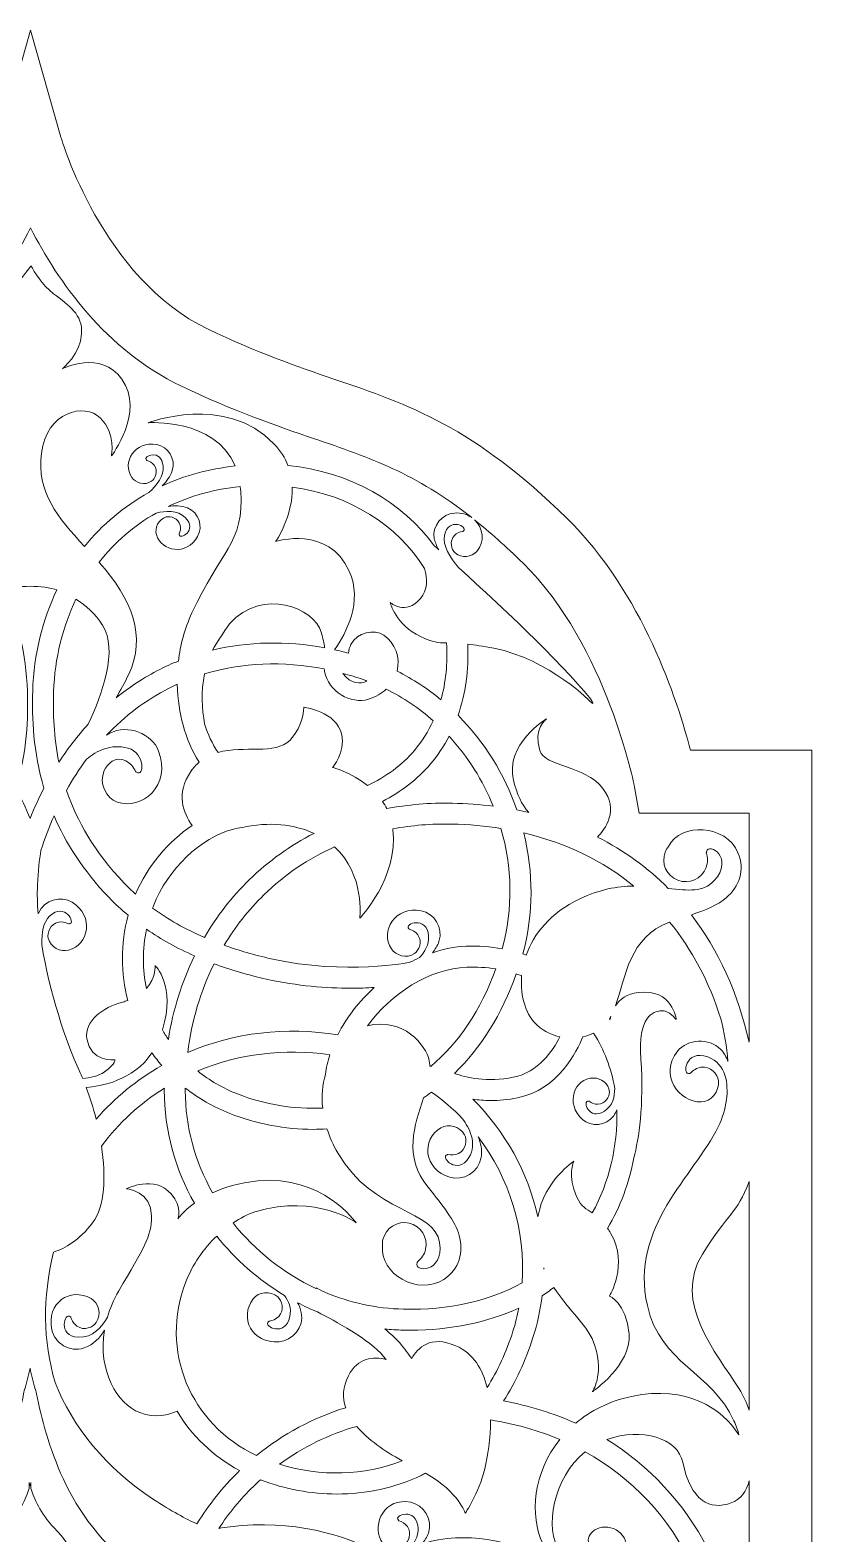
# Model space of a CAD drawing. Header units: inches. Extents: x 1.5 to 6.8, y -11.7 to 0.
# Drawn here: x 4.15 to 6.83, y -5.15 to 0 of the extents above; entities that cross this region are included whole.
import ezdxf

# ---------------------------------------------------------------- set-up
doc = ezdxf.new("R2010")
doc.units = ezdxf.units.IN
doc.header["$MEASUREMENT"] = 0
doc.layers.add('Layer 1', color=7, linetype='Continuous')

msp = doc.modelspace()

# ---------------------------------------------------------------- linework, layer by layer
at = {"layer": 'Layer 1', "lineweight": 0}
for points, knots in [([(6.416, -2.468), (6.3725, -2.2996), (6.2525, -1.928), (5.993, -1.6735), (5.6731, -1.3598), (5.4509, -1.284), (5.1934, -1.196), (5.0702, -1.1539), (4.9306, -1.106), (4.7617, -1.0254), (4.399, -0.8519), (4.2579, -0.3713), (4.2566, -0.3666), (4.2566, -0.3666), (4.1529, 0), (4.1529, 0), (4.1529, 0), (4.0493, -0.3666), (4.0493, -0.3666), (4.048, -0.3714), (3.9088, -0.851), (3.5442, -1.0254), (3.3753, -1.106), (3.2356, -1.1539), (3.1125, -1.196), (2.855, -1.284), (2.6327, -1.3598), (2.3129, -1.6735), (2.0534, -1.928), (1.9334, -2.2996), (1.8899, -2.468), (1.8899, -2.468), (1.473, -2.468), (1.473, -2.468), (1.473, -2.468), (1.473, -11.6929), (1.473, -11.6929), (1.473, -11.6929), (6.8329, -11.6929), (6.8329, -11.6929), (6.8329, -11.6929), (6.8329, -2.468), (6.8329, -2.468), (6.8329, -2.468), (6.416, -2.468), (6.416, -2.468)], [0, 0, 0, 0, 1, 1, 1, 2, 2, 2, 3, 3, 3, 4, 4, 4, 5, 5, 5, 6, 6, 6, 7, 7, 7, 8, 8, 8, 9, 9, 9, 10, 10, 10, 11, 11, 11, 12, 12, 12, 13, 13, 13, 14, 14, 14, 15, 15, 15, 15]), ([(3.1821, -1.3996), (3.3109, -1.3556), (3.4569, -1.3059), (3.6371, -1.2196), (3.8959, -1.096), (4.0593, -0.8608), (4.1529, -0.6782), (4.2466, -0.8608), (4.4101, -1.096), (4.6688, -1.2196), (4.849, -1.3059), (4.995, -1.3556), (5.1238, -1.3996), (5.3196, -1.4666), (5.473, -1.519), (5.6658, -1.6705), (5.6502, -1.6598), (5.6302, -1.6535), (5.6064, -1.6551), (5.5652, -1.6577), (5.5287, -1.6982), (5.5377, -1.7437), (5.5401, -1.7558), (5.5456, -1.7685), (5.553, -1.7812), (5.5483, -1.7769), (5.5433, -1.7725), (5.5386, -1.7684), (5.4286, -1.6167), (5.2476, -1.5133), (5.0355, -1.4921), (5.0257, -1.4668), (5.0108, -1.4415), (4.9878, -1.4177), (4.8203, -1.2434), (4.556, -1.3459), (4.556, -1.3459), (4.556, -1.3459), (4.7843, -1.3278), (4.8544, -1.4939), (4.7646, -1.5038), (4.6805, -1.5269), (4.604, -1.5624), (4.6195, -1.5466), (4.6327, -1.5288), (4.6388, -1.5099), (4.6523, -1.4689), (4.6233, -1.4276), (4.5858, -1.4206), (4.5097, -1.4063), (4.4655, -1.4826), (4.4999, -1.5329), (4.5133, -1.5522), (4.5446, -1.5621), (4.5682, -1.5458), (4.5809, -1.5371), (4.5916, -1.5108), (4.5769, -1.4913), (4.5705, -1.4827), (4.5614, -1.4774), (4.5516, -1.475), (4.5512, -1.4746), (4.5508, -1.474), (4.5503, -1.4737), (4.5347, -1.4587), (4.6033, -1.4336), (4.6082, -1.4945), (4.611, -1.5275), (4.5857, -1.5602), (4.559, -1.5853), (4.4734, -1.6322), (4.3986, -1.6943), (4.3377, -1.7696), (4.2457, -1.6698), (4.1734, -1.584), (4.1901, -1.4505), (4.2081, -1.3071), (4.3386, -1.2757), (4.3926, -1.3295), (4.4465, -1.3833), (4.4301, -1.4596), (4.4301, -1.4596), (4.4301, -1.4596), (4.5457, -1.3088), (4.466, -1.1965), (4.3941, -1.0947), (4.2621, -1.1605), (4.2621, -1.1605), (4.2621, -1.1605), (4.3251, -1.1096), (4.3281, -1.0409), (4.331, -0.9741), (4.2861, -0.9452), (4.2321, -0.9034), (4.192, -0.8724), (4.1654, -0.8284), (4.1541, -0.8074), (4.1541, -0.8074), (4.1102, -0.8724), (4.0702, -0.9034), (4.0161, -0.9452), (3.9713, -0.9741), (3.9742, -1.0409), (3.9772, -1.1096), (4.0401, -1.1605), (4.0401, -1.1605), (4.0401, -1.1605), (3.9082, -1.0947), (3.8362, -1.1965), (3.7566, -1.3088), (3.8722, -1.4596), (3.8722, -1.4596), (3.8722, -1.4596), (3.8557, -1.3833), (3.9097, -1.3295), (3.9637, -1.2757), (4.0942, -1.3071), (4.1121, -1.4505), (4.1289, -1.584), (4.0566, -1.6698), (3.9645, -1.7696), (3.9036, -1.6943), (3.8288, -1.6322), (3.7433, -1.5853), (3.7165, -1.5602), (3.6912, -1.5275), (3.6939, -1.4945), (3.6989, -1.4336), (3.7675, -1.4587), (3.7519, -1.4737), (3.7514, -1.474), (3.7511, -1.4746), (3.7507, -1.475), (3.7408, -1.4774), (3.7318, -1.4827), (3.7253, -1.4913), (3.7106, -1.5108), (3.7214, -1.5371), (3.7341, -1.5458), (3.7576, -1.5621), (3.7889, -1.5522), (3.8023, -1.5329), (3.8368, -1.4826), (3.7925, -1.4063), (3.7165, -1.4206), (3.6789, -1.4276), (3.6499, -1.4689), (3.6633, -1.5099), (3.6696, -1.5288), (3.6827, -1.5466), (3.6982, -1.5624), (3.6217, -1.5269), (3.5376, -1.5038), (3.4478, -1.4939), (3.5179, -1.3278), (3.7463, -1.3459), (3.7463, -1.3459), (3.7463, -1.3459), (3.4819, -1.2434), (3.3144, -1.4177), (3.2914, -1.4415), (3.2765, -1.4668), (3.2667, -1.4921), (3.0546, -1.5133), (2.8736, -1.6167), (2.7637, -1.7684), (2.7589, -1.7725), (2.754, -1.7769), (2.7492, -1.7812), (2.7566, -1.7685), (2.7622, -1.7558), (2.7645, -1.7437), (2.7735, -1.6982), (2.737, -1.6577), (2.6959, -1.6551), (2.6783, -1.6541), (2.6629, -1.6572), (2.6497, -1.6632), (2.8378, -1.5174), (2.9896, -1.4653), (3.1821, -1.3996)], [0, 0, 0, 0, 1, 1, 1, 2, 2, 2, 3, 3, 3, 4, 4, 4, 5, 5, 5, 6, 6, 6, 7, 7, 7, 8, 8, 8, 9, 9, 9, 10, 10, 10, 11, 11, 11, 12, 12, 12, 13, 13, 13, 14, 14, 14, 15, 15, 15, 16, 16, 16, 17, 17, 17, 18, 18, 18, 19, 19, 19, 20, 20, 20, 21, 21, 21, 22, 22, 22, 23, 23, 23, 24, 24, 24, 25, 25, 25, 26, 26, 26, 27, 27, 27, 28, 28, 28, 29, 29, 29, 30, 30, 30, 31, 31, 31, 32, 32, 32, 33, 33, 33, 34, 34, 34, 35, 35, 35, 36, 36, 36, 37, 37, 37, 38, 38, 38, 39, 39, 39, 40, 40, 40, 41, 41, 41, 42, 42, 42, 43, 43, 43, 44, 44, 44, 45, 45, 45, 46, 46, 46, 47, 47, 47, 48, 48, 48, 49, 49, 49, 50, 50, 50, 51, 51, 51, 52, 52, 52, 53, 53, 53, 54, 54, 54, 55, 55, 55, 56, 56, 56, 57, 57, 57, 58, 58, 58, 59, 59, 59, 60, 60, 60, 60]), ([(4.6659, -1.6969), (4.6603, -1.6731), (4.6333, -1.6646), (4.6184, -1.6687), (4.5907, -1.6761), (4.5781, -1.7064), (4.5846, -1.7291), (4.6011, -1.7878), (4.6881, -1.8028), (4.726, -1.7355), (4.7447, -1.7023), (4.7314, -1.6535), (4.6914, -1.6375), (4.6693, -1.6287), (4.6461, -1.629), (4.6246, -1.6331), (4.6994, -1.5966), (4.7826, -1.5735), (4.8718, -1.5645), (4.8723, -1.5696), (4.8735, -1.5739), (4.8739, -1.5791), (4.8864, -1.7585), (4.8019, -1.7885), (4.706, -1.9976), (4.6806, -2.053), (4.6663, -2.1088), (4.6599, -2.1624), (4.6382, -2.1711), (4.6168, -2.1806), (4.5959, -2.1911), (4.5425, -2.2183), (4.4926, -2.251), (4.4462, -2.2886), (4.461, -2.2638), (4.4757, -2.2367), (4.4901, -2.207), (4.55, -2.0814), (4.502, -1.9498), (4.388, -1.8244), (4.3879, -1.8242), (4.3878, -1.824), (4.3878, -1.8239), (4.4416, -1.7555), (4.5076, -1.6986), (4.5836, -1.6553), (4.615, -1.6473), (4.6564, -1.6442), (4.6836, -1.6708), (4.7272, -1.7138), (4.664, -1.75), (4.6625, -1.7287), (4.6625, -1.7278), (4.6622, -1.7273), (4.6622, -1.7266), (4.6667, -1.7177), (4.6683, -1.7073), (4.6659, -1.6969)], [0, 0, 0, 0, 1, 1, 1, 2, 2, 2, 3, 3, 3, 4, 4, 4, 5, 5, 5, 6, 6, 6, 7, 7, 7, 8, 8, 8, 9, 9, 9, 10, 10, 10, 11, 11, 11, 12, 12, 12, 13, 13, 13, 14, 14, 14, 15, 15, 15, 16, 16, 16, 17, 17, 17, 18, 18, 18, 19, 19, 19, 19]), ([(5.4902, -2.0784), (5.534, -2.0991), (5.5496, -2.0997), (5.5798, -2.1003), (5.5836, -2.1704), (5.5772, -2.2356), (5.5605, -2.295), (5.5146, -2.257), (5.4642, -2.2242), (5.41, -2.197), (5.4212, -2.1507), (5.4046, -2.1011), (5.3642, -2.0739), (5.3321, -2.0523), (5.2735, -2.0638), (5.2518, -2.1053), (5.2473, -2.1138), (5.2438, -2.1244), (5.2431, -2.1355), (5.2271, -2.1311), (5.211, -2.1273), (5.1952, -2.1238), (5.2357, -2.0668), (5.2932, -1.959), (5.2458, -1.8541), (5.1742, -1.6957), (4.9939, -1.7525), (4.9939, -1.7525), (4.9939, -1.7525), (5.053, -1.6663), (5.0504, -1.5664), (5.2476, -1.5922), (5.4124, -1.6967), (5.5035, -1.8453), (5.5138, -1.8799), (5.5159, -1.9189), (5.4902, -1.9484), (5.4387, -2.0076), (5.3867, -1.9619), (5.3867, -1.9619), (5.3867, -1.9619), (5.4047, -2.0381), (5.4902, -2.0784)], [0, 0, 0, 0, 1, 1, 1, 2, 2, 2, 3, 3, 3, 4, 4, 4, 5, 5, 5, 6, 6, 6, 7, 7, 7, 8, 8, 8, 9, 9, 9, 10, 10, 10, 11, 11, 11, 12, 12, 12, 13, 13, 13, 14, 14, 14, 14]), ([(6.2245, -2.5952), (6.2245, -2.5952), (6.2408, -2.6832), (6.2408, -2.6832), (6.2408, -2.6832), (6.6175, -2.6832), (6.6175, -2.6832), (6.6175, -2.6832), (6.6175, -3.4686), (6.6175, -3.4686), (6.5789, -3.2997), (6.5119, -3.1529), (6.4193, -3.0322), (6.4688, -3.0155), (6.5121, -2.9974), (6.539, -2.9739), (6.5835, -2.9349), (6.6042, -2.8786), (6.5792, -2.8195), (6.5376, -2.7215), (6.3833, -2.7144), (6.3407, -2.7979), (6.3362, -2.8036), (6.3324, -2.8097), (6.3295, -2.8169), (6.3148, -2.8555), (6.3341, -2.8986), (6.3728, -2.9135), (6.4115, -2.9282), (6.4548, -2.909), (6.4696, -2.8703), (6.4761, -2.8534), (6.4757, -2.8357), (6.4702, -2.8196), (6.4706, -2.8185), (6.4709, -2.8177), (6.4711, -2.8165), (6.4782, -2.7809), (6.569, -2.837), (6.4969, -2.9162), (6.4616, -2.955), (6.4083, -2.9494), (6.3403, -2.9415), (6.2699, -2.8706), (6.1885, -2.8117), (6.0974, -2.7657), (6.1233, -2.7394), (6.1735, -2.6731), (6.1155, -2.5987), (6.0526, -2.518), (5.9176, -2.5268), (5.8997, -2.4687), (5.8762, -2.3926), (5.9221, -2.3609), (5.9221, -2.3609), (5.9221, -2.3609), (5.7784, -2.4471), (5.8097, -2.5717), (5.8214, -2.6188), (5.836, -2.6533), (5.8618, -2.6815), (5.8484, -2.6783), (5.8348, -2.6753), (5.8212, -2.6728), (5.7787, -2.5509), (5.7097, -2.4392), (5.619, -2.3484), (5.6448, -2.2747), (5.6561, -2.1929), (5.6522, -2.1048), (5.6755, -2.1075), (5.7045, -2.1117), (5.7422, -2.1187), (5.931, -2.1547), (6.0795, -2.3072), (6.0795, -2.3072), (6.0795, -2.3072), (6.111, -2.3207), (5.9132, -2.1187), (5.8268, -2.0308), (5.7175, -1.9292), (5.6216, -1.8426), (5.5919, -1.8076), (5.5654, -1.7654), (5.5725, -1.7314), (5.5859, -1.6667), (5.6559, -1.7027), (5.6374, -1.7165), (5.6367, -1.717), (5.6362, -1.7175), (5.6357, -1.7179), (5.625, -1.7191), (5.6146, -1.7236), (5.6064, -1.732), (5.5883, -1.7509), (5.5962, -1.7804), (5.6087, -1.7915), (5.6316, -1.812), (5.6665, -1.8057), (5.6835, -1.7865), (5.7117, -1.7544), (5.7057, -1.7063), (5.6751, -1.678), (5.7273, -1.7196), (5.7824, -1.7686), (5.8422, -1.8272), (6.1304, -2.1099), (6.2235, -2.5906), (6.2245, -2.5952)], [0, 0, 0, 0, 1, 1, 1, 2, 2, 2, 3, 3, 3, 4, 4, 4, 5, 5, 5, 6, 6, 6, 7, 7, 7, 8, 8, 8, 9, 9, 9, 10, 10, 10, 11, 11, 11, 12, 12, 12, 13, 13, 13, 14, 14, 14, 15, 15, 15, 16, 16, 16, 17, 17, 17, 18, 18, 18, 19, 19, 19, 20, 20, 20, 21, 21, 21, 22, 22, 22, 23, 23, 23, 24, 24, 24, 25, 25, 25, 26, 26, 26, 27, 27, 27, 28, 28, 28, 29, 29, 29, 30, 30, 30, 31, 31, 31, 32, 32, 32, 33, 33, 33, 34, 34, 34, 35, 35, 35, 36, 36, 36, 36]), ([(4.1601, -2.2657), (4.1572, -2.3577), (4.1615, -2.473), (4.1988, -2.598), (4.1816, -2.6313), (4.1657, -2.6662), (4.1511, -2.7025), (4.1365, -2.6662), (4.1207, -2.6313), (4.1034, -2.598), (4.1408, -2.473), (4.145, -2.3577), (4.1421, -2.2657), (4.1382, -2.1382), (4.1083, -2.0215), (4.0588, -1.9189), (4.1038, -1.902), (4.1985, -1.902), (4.2434, -1.9189), (4.1939, -2.0215), (4.1641, -2.1382), (4.1601, -2.2657)], [0, 0, 0, 0, 1, 1, 1, 2, 2, 2, 3, 3, 3, 4, 4, 4, 5, 5, 5, 6, 6, 6, 7, 7, 7, 7]), ([(5.1497, -2.0636), (5.1561, -2.0855), (5.1596, -2.1028), (5.1616, -2.117), (5.0296, -2.0927), (4.8991, -2.0955), (4.777, -2.1249), (4.7866, -2.1044), (4.8352, -2.0353), (4.8352, -2.0353), (4.9497, -1.9068), (5.1264, -1.9819), (5.1497, -2.0636)], [0, 0, 0, 0, 1, 1, 1, 2, 2, 2, 3, 3, 3, 4, 4, 4, 4]), ([(4.4, -2.0396), (4.454, -2.1241), (4.3978, -2.2788), (4.3506, -2.3787), (4.3141, -2.4185), (4.2806, -2.4621), (4.2501, -2.5093), (4.2323, -2.4223), (4.2298, -2.3405), (4.2321, -2.2679), (4.2356, -2.1512), (4.2631, -2.0445), (4.3086, -1.9508), (4.3421, -1.9714), (4.3749, -2.0001), (4.4, -2.0396)], [0, 0, 0, 0, 1, 1, 1, 2, 2, 2, 3, 3, 3, 4, 4, 4, 5, 5, 5, 5]), ([(5.3119, -2.2932), (5.3372, -2.2854), (5.3574, -2.2735), (5.3729, -2.2592), (5.4317, -2.288), (5.4857, -2.3243), (5.5339, -2.367), (5.5169, -2.4037), (5.4959, -2.4381), (5.4699, -2.4686), (5.4263, -2.5196), (5.3708, -2.5601), (5.3082, -2.5886), (5.2516, -2.5435), (5.1888, -2.5268), (5.1888, -2.5268), (5.1888, -2.5268), (5.2337, -2.4762), (5.2203, -2.4148), (5.2026, -2.3344), (5.0899, -2.3206), (5.0899, -2.3206), (5.0899, -2.3206), (5.0924, -2.3827), (5.0418, -2.4342), (4.9922, -2.4846), (4.8854, -2.4506), (4.7958, -2.4755), (4.7759, -2.4458), (4.7603, -2.413), (4.75, -2.3776), (4.7401, -2.3269), (4.7371, -2.268), (4.7499, -2.2065), (4.8782, -2.1675), (5.0182, -2.1617), (5.1604, -2.1896), (5.1608, -2.1924), (5.1611, -2.1949), (5.1616, -2.1979), (5.1734, -2.2675), (5.2521, -2.3116), (5.3119, -2.2932)], [0, 0, 0, 0, 1, 1, 1, 2, 2, 2, 3, 3, 3, 4, 4, 4, 5, 5, 5, 6, 6, 6, 7, 7, 7, 8, 8, 8, 9, 9, 9, 10, 10, 10, 11, 11, 11, 12, 12, 12, 13, 13, 13, 14, 14, 14, 14]), ([(5.2242, -2.2046), (5.2473, -2.2109), (5.2703, -2.2176), (5.2933, -2.2256), (5.2978, -2.2271), (5.3019, -2.2292), (5.3063, -2.2308), (5.2848, -2.2423), (5.2527, -2.2426), (5.2242, -2.2046)], [0, 0, 0, 0, 1, 1, 1, 2, 2, 2, 3, 3, 3, 3]), ([(4.4494, -2.6459), (4.5358, -2.6748), (4.6363, -2.5894), (4.5918, -2.4708), (4.5698, -2.4123), (4.4868, -2.377), (4.4242, -2.4101), (4.4202, -2.4123), (4.417, -2.4147), (4.4132, -2.4169), (4.4762, -2.3502), (4.5483, -2.296), (4.6286, -2.2551), (4.6377, -2.2505), (4.6468, -2.2463), (4.656, -2.2421), (4.657, -2.2939), (4.6648, -2.3414), (4.6762, -2.3818), (4.6877, -2.4281), (4.7067, -2.4708), (4.7314, -2.5093), (4.7213, -2.518), (4.7116, -2.5278), (4.703, -2.5404), (4.6502, -2.6167), (4.6763, -2.6835), (4.7071, -2.7258), (4.6247, -2.7809), (4.554, -2.8651), (4.5131, -2.9611), (4.4997, -2.949), (4.4864, -2.9366), (4.4741, -2.9237), (4.3714, -2.8165), (4.3112, -2.7086), (4.2762, -2.6058), (4.2971, -2.568), (4.32, -2.5324), (4.3446, -2.4992), (4.3792, -2.4696), (4.4279, -2.4453), (4.487, -2.4611), (4.546, -2.4769), (4.5443, -2.5638), (4.5158, -2.5429), (4.5149, -2.5422), (4.514, -2.5419), (4.5131, -2.5412), (4.5066, -2.5261), (4.4954, -2.513), (4.4795, -2.5049), (4.4438, -2.4868), (4.4163, -2.515), (4.4057, -2.538), (4.3859, -2.5802), (4.4126, -2.6336), (4.4494, -2.6459)], [0, 0, 0, 0, 1, 1, 1, 2, 2, 2, 3, 3, 3, 4, 4, 4, 5, 5, 5, 6, 6, 6, 7, 7, 7, 8, 8, 8, 9, 9, 9, 10, 10, 10, 11, 11, 11, 12, 12, 12, 13, 13, 13, 14, 14, 14, 15, 15, 15, 16, 16, 16, 17, 17, 17, 18, 18, 18, 19, 19, 19, 19]), ([(5.5996, -2.6496), (5.5217, -2.6479), (5.4465, -2.6544), (5.3744, -2.6683), (5.3699, -2.6595), (5.3652, -2.6511), (5.3596, -2.6433), (5.4229, -2.6112), (5.4794, -2.5681), (5.5248, -2.515), (5.5495, -2.4859), (5.5707, -2.4542), (5.5885, -2.4202), (5.6529, -2.4899), (5.704, -2.5716), (5.7396, -2.6598), (5.6942, -2.6541), (5.6477, -2.6505), (5.5996, -2.6496)], [0, 0, 0, 0, 1, 1, 1, 2, 2, 2, 3, 3, 3, 4, 4, 4, 5, 5, 5, 6, 6, 6, 6]), ([(4.422, -2.9732), (4.4425, -2.9946), (4.4647, -3.0145), (4.4878, -3.0337), (4.4606, -3.1326), (4.4618, -3.2327), (4.4863, -3.3258), (4.4808, -3.3276), (4.4752, -3.3296), (4.469, -3.3313), (4.4, -3.3491), (4.3371, -3.3969), (4.3461, -3.4568), (4.3584, -3.5391), (4.442, -3.5286), (4.442, -3.5286), (4.442, -3.5286), (4.448, -3.5405), (4.4061, -3.5704), (4.3855, -3.585), (4.3564, -3.591), (4.332, -3.5933), (4.3282, -3.5843), (4.3244, -3.5756), (4.3205, -3.5674), (4.2735, -3.4671), (4.2177, -3.2972), (4.1913, -3.1336), (4.1906, -3.0943), (4.1968, -3.0566), (4.2182, -3.0362), (4.27, -2.9869), (4.3103, -3.0617), (4.2851, -3.0628), (4.2843, -3.0628), (4.2837, -3.0629), (4.2829, -3.0629), (4.2725, -3.0575), (4.2605, -3.055), (4.2482, -3.0577), (4.2202, -3.0633), (4.2091, -3.0944), (4.2134, -3.1119), (4.2212, -3.1443), (4.2563, -3.16), (4.283, -3.1534), (4.3521, -3.1363), (4.3729, -3.0355), (4.2955, -2.9892), (4.2572, -2.966), (4.1997, -2.9798), (4.1796, -3.0259), (4.1793, -3.0266), (4.1791, -3.0274), (4.1788, -3.0282), (4.1762, -2.9943), (4.1753, -2.9614), (4.1767, -2.9304), (4.1787, -2.882), (4.1831, -2.843), (4.1885, -2.8112), (4.2018, -2.7699), (4.2167, -2.7304), (4.2333, -2.6926), (4.2728, -2.7846), (4.3324, -2.8797), (4.422, -2.9732)], [0, 0, 0, 0, 1, 1, 1, 2, 2, 2, 3, 3, 3, 4, 4, 4, 5, 5, 5, 6, 6, 6, 7, 7, 7, 8, 8, 8, 9, 9, 9, 10, 10, 10, 11, 11, 11, 12, 12, 12, 13, 13, 13, 14, 14, 14, 15, 15, 15, 16, 16, 16, 17, 17, 17, 18, 18, 18, 19, 19, 19, 20, 20, 20, 21, 21, 21, 22, 22, 22, 22]), ([(4.8498, -2.7381), (4.8669, -2.7345), (4.8864, -2.7309), (4.91, -2.7272), (5.0099, -2.7112), (5.0857, -2.7351), (5.1252, -2.7529), (5.044, -2.7942), (4.9694, -2.8474), (4.9027, -2.9124), (4.8425, -2.9712), (4.7912, -3.0374), (4.749, -3.1094), (4.6834, -3.0812), (4.6241, -3.0477), (4.5716, -3.009), (4.5725, -3.0064), (4.5731, -3.0038), (4.5741, -3.0014), (4.6233, -2.8755), (4.7366, -2.7673), (4.8498, -2.7381)], [0, 0, 0, 0, 1, 1, 1, 2, 2, 2, 3, 3, 3, 4, 4, 4, 5, 5, 5, 6, 6, 6, 7, 7, 7, 7]), ([(5.7707, -3.1485), (5.7305, -3.1417), (5.6889, -3.1382), (5.6462, -3.1398), (5.6076, -3.1414), (5.5689, -3.1494), (5.5311, -3.162), (5.5404, -3.1506), (5.5486, -3.1382), (5.5535, -3.1237), (5.57, -3.0759), (5.5365, -3.0269), (5.4927, -3.0182), (5.4038, -3.0004), (5.3507, -3.089), (5.3904, -3.1483), (5.4057, -3.1714), (5.4423, -3.1834), (5.47, -3.1647), (5.4851, -3.1546), (5.4981, -3.1241), (5.4812, -3.1009), (5.4737, -3.0906), (5.4632, -3.0844), (5.4518, -3.0814), (5.4512, -3.081), (5.4509, -3.0803), (5.4503, -3.0799), (5.4322, -3.062), (5.513, -3.0337), (5.5178, -3.1053), (5.5198, -3.1345), (5.5057, -3.1592), (5.487, -3.1789), (5.4759, -3.1838), (5.465, -3.189), (5.4542, -3.1946), (5.4542, -3.1946), (5.4542, -3.1944), (5.4542, -3.1944), (5.452, -3.1949), (5.2359, -3.2398), (4.9776, -3.1827), (4.9207, -3.1699), (4.8673, -3.1544), (4.8168, -3.1363), (4.8547, -3.0733), (4.9003, -3.0153), (4.9531, -2.9638), (5.0245, -2.894), (5.106, -2.839), (5.1956, -2.7989), (5.3008, -2.8944), (5.2818, -3.0441), (5.2818, -3.0441), (5.2818, -3.0441), (5.4144, -2.9073), (5.3958, -2.7392), (5.3957, -2.7386), (5.3954, -2.738), (5.3954, -2.7373), (5.4603, -2.7254), (5.528, -2.7198), (5.5981, -2.7212), (5.6563, -2.7225), (5.7123, -2.7275), (5.7663, -2.736), (5.8047, -2.8682), (5.8082, -3.0107), (5.7707, -3.1485)], [0, 0, 0, 0, 1, 1, 1, 2, 2, 2, 3, 3, 3, 4, 4, 4, 5, 5, 5, 6, 6, 6, 7, 7, 7, 8, 8, 8, 9, 9, 9, 10, 10, 10, 11, 11, 11, 12, 12, 12, 13, 13, 13, 14, 14, 14, 15, 15, 15, 16, 16, 16, 17, 17, 17, 18, 18, 18, 19, 19, 19, 20, 20, 20, 21, 21, 21, 22, 22, 22, 23, 23, 23, 23]), ([(5.8446, -2.7516), (5.9894, -2.7855), (6.116, -2.8472), (6.2215, -2.9336), (6.1656, -2.9347), (6.1037, -2.9447), (6.0367, -2.977), (5.9351, -3.0261), (5.8784, -3.0978), (5.8529, -3.1699), (5.8491, -3.1687), (5.8452, -3.1675), (5.8414, -3.1664), (5.8788, -3.0282), (5.8776, -2.8857), (5.8446, -2.7516)], [0, 0, 0, 0, 1, 1, 1, 2, 2, 2, 3, 3, 3, 4, 4, 4, 5, 5, 5, 5]), ([(4.58, -3.2056), (4.58, -3.2056), (4.5837, -3.2477), (4.5505, -3.285), (4.5365, -3.2194), (4.5362, -3.1505), (4.5507, -3.0815), (4.6007, -3.116), (4.6554, -3.1468), (4.7152, -3.173), (4.6718, -3.2616), (4.6416, -3.3578), (4.6255, -3.4591), (4.6183, -3.4486), (4.6112, -3.4378), (4.6049, -3.4268), (4.6523, -3.2753), (4.58, -3.2056), (4.58, -3.2056)], [0, 0, 0, 0, 1, 1, 1, 2, 2, 2, 3, 3, 3, 4, 4, 4, 5, 5, 5, 6, 6, 6, 6]), ([(6.4529, -3.6736), (6.4852, -3.6734), (6.5169, -3.6386), (6.5122, -3.6001), (6.5097, -3.5793), (6.4851, -3.5495), (6.4521, -3.5548), (6.4376, -3.5569), (6.4253, -3.5645), (6.4163, -3.5747), (6.4154, -3.575), (6.4146, -3.575), (6.4137, -3.5754), (6.3859, -3.5845), (6.3975, -3.4909), (6.4761, -3.5191), (6.5405, -3.5424), (6.5456, -3.614), (6.5402, -3.6654), (6.5347, -3.698), (6.5258, -3.7297), (6.5114, -3.7587), (6.4275, -3.9284), (6.2077, -4.1009), (6.2684, -4.3716), (6.3134, -4.572), (6.4905, -4.599), (6.5654, -4.7663), (6.5729, -4.7831), (6.5786, -4.7993), (6.5827, -4.8146), (6.5254, -4.724), (6.4045, -4.6424), (6.2144, -4.6827), (6.136, -4.6992), (6.0726, -4.7323), (6.0227, -4.7744), (5.9463, -4.7401), (5.8637, -4.7144), (5.7752, -4.6981), (5.816, -4.634), (5.85, -4.5616), (5.8761, -4.481), (5.8913, -4.4335), (5.9015, -4.3857), (5.9072, -4.3374), (5.9212, -4.3287), (5.9345, -4.3192), (5.9478, -4.3095), (5.9991, -4.3892), (6.0679, -4.4417), (6.0885, -4.5092), (6.12, -4.6123), (6.0795, -4.6663), (6.0795, -4.6663), (6.0795, -4.6663), (6.2144, -4.5765), (6.2055, -4.4689), (6.1966, -4.3612), (6.1381, -4.3387), (6.1381, -4.3387), (6.1381, -4.3387), (6.2055, -4.2312), (6.1425, -4.1235), (6.1389, -4.1174), (6.1354, -4.1118), (6.132, -4.1066), (6.1755, -4.0333), (6.2059, -3.9515), (6.2221, -3.8655), (6.2393, -3.7989), (6.2571, -3.687), (6.246, -3.527), (6.2357, -3.3794), (6.2864, -3.364), (6.3165, -3.361), (6.3419, -3.3586), (6.3675, -3.391), (6.3675, -3.391), (6.3675, -3.391), (6.3555, -3.2835), (6.237, -3.2982), (6.1978, -3.3033), (6.1737, -3.3216), (6.1588, -3.3443), (6.195, -3.2451), (6.2047, -3.1086), (6.3447, -3.057), (6.421, -3.1505), (6.4803, -3.2619), (6.5206, -3.3888), (6.5315, -3.4329), (6.5409, -3.4833), (6.5449, -3.5353), (6.5396, -3.52), (6.5318, -3.5059), (6.5204, -3.4941), (6.4796, -3.4518), (6.4048, -3.4582), (6.3724, -3.4987), (6.3065, -3.581), (6.3772, -3.6742), (6.4529, -3.6736)], [0, 0, 0, 0, 1, 1, 1, 2, 2, 2, 3, 3, 3, 4, 4, 4, 5, 5, 5, 6, 6, 6, 7, 7, 7, 8, 8, 8, 9, 9, 9, 10, 10, 10, 11, 11, 11, 12, 12, 12, 13, 13, 13, 14, 14, 14, 15, 15, 15, 16, 16, 16, 17, 17, 17, 18, 18, 18, 19, 19, 19, 20, 20, 20, 21, 21, 21, 22, 22, 22, 23, 23, 23, 24, 24, 24, 25, 25, 25, 26, 26, 26, 27, 27, 27, 28, 28, 28, 29, 29, 29, 30, 30, 30, 31, 31, 31, 32, 32, 32, 33, 33, 33, 34, 34, 34, 34]), ([(5.2068, -3.4431), (5.0284, -3.4151), (4.8513, -3.4355), (4.6918, -3.5037), (4.7053, -3.3955), (4.736, -3.2931), (4.7821, -3.1999), (4.8385, -3.2207), (4.8983, -3.2384), (4.9619, -3.2525), (5.0693, -3.2763), (5.1687, -3.2836), (5.2507, -3.2836), (5.2801, -3.2836), (5.307, -3.2827), (5.3315, -3.2812), (5.28, -3.3283), (5.2366, -3.3837), (5.2068, -3.4431)], [0, 0, 0, 0, 1, 1, 1, 2, 2, 2, 3, 3, 3, 4, 4, 4, 5, 5, 5, 6, 6, 6, 6]), ([(5.5253, -3.552), (5.5241, -3.5515), (5.523, -3.5508), (5.5218, -3.5501), (5.5218, -3.547), (5.522, -3.5436), (5.5217, -3.5405), (5.5178, -3.4941), (5.4496, -3.3936), (5.3298, -3.4083), (5.3229, -3.4091), (5.3159, -3.4108), (5.3088, -3.4129), (5.3886, -3.3024), (5.521, -3.2164), (5.649, -3.2116), (5.6831, -3.2102), (5.7163, -3.2124), (5.7486, -3.2176), (5.6975, -3.3579), (5.6219, -3.4712), (5.5253, -3.552)], [0, 0, 0, 0, 1, 1, 1, 2, 2, 2, 3, 3, 3, 4, 4, 4, 5, 5, 5, 6, 6, 6, 7, 7, 7, 7]), ([(5.8919, -3.4117), (5.9164, -3.4329), (5.9424, -3.4448), (5.968, -3.4506), (5.9442, -3.4979), (5.8943, -3.5719), (5.8086, -3.589), (5.7192, -3.6068), (5.6459, -3.5894), (5.6064, -3.5759), (5.6979, -3.4885), (5.7695, -3.3734), (5.8189, -3.2347), (5.825, -3.2366), (5.8311, -3.2383), (5.8372, -3.2406), (5.8308, -3.3134), (5.8538, -3.3787), (5.8919, -3.4117)], [0, 0, 0, 0, 1, 1, 1, 2, 2, 2, 3, 3, 3, 4, 4, 4, 5, 5, 5, 6, 6, 6, 6]), ([(6.1385, -3.3888), (6.14, -3.3861), (6.1414, -3.383), (6.143, -3.38), (6.1419, -3.3839), (6.141, -3.3878), (6.1402, -3.3917), (6.1396, -3.3907), (6.139, -3.3898), (6.1385, -3.3888)], [0, 0, 0, 0, 1, 1, 1, 2, 2, 2, 3, 3, 3, 3]), ([(6.1565, -3.6274), (6.1568, -3.6553), (6.1496, -3.6865), (6.1212, -3.705), (6.0674, -3.7394), (6.0447, -3.6671), (6.0669, -3.6705), (6.0677, -3.6706), (6.0683, -3.6706), (6.069, -3.6708), (6.0772, -3.6773), (6.0873, -3.6814), (6.0986, -3.6813), (6.124, -3.681), (6.1389, -3.6555), (6.1381, -3.6395), (6.1367, -3.6099), (6.1087, -3.5918), (6.0841, -3.5915), (6.0165, -3.5913), (5.9856, -3.6797), (6.0456, -3.7332), (6.0751, -3.7598), (6.1277, -3.7575), (6.1531, -3.7205), (6.1576, -3.714), (6.1607, -3.7073), (6.1635, -3.7007), (6.1671, -3.827), (6.1372, -3.9489), (6.0795, -4.0533), (6.0591, -4.0407), (6.0424, -4.0341), (6.0256, -3.9979), (5.9924, -3.9269), (6.0165, -3.8768), (6.0165, -3.8768), (6.0165, -3.8768), (5.9155, -3.9412), (5.8929, -4.0673), (5.8585, -3.9147), (5.7804, -3.7731), (5.6696, -3.664), (5.6887, -3.6666), (5.7089, -3.6685), (5.7311, -3.6685), (5.7595, -3.6685), (5.7901, -3.6658), (5.8228, -3.6593), (5.9623, -3.6316), (6.0272, -3.4998), (6.0471, -3.4503), (6.0605, -3.4473), (6.0728, -3.4428), (6.0839, -3.4377), (6.1198, -3.4938), (6.145, -3.5578), (6.1565, -3.6274)], [0, 0, 0, 0, 1, 1, 1, 2, 2, 2, 3, 3, 3, 4, 4, 4, 5, 5, 5, 6, 6, 6, 7, 7, 7, 8, 8, 8, 9, 9, 9, 10, 10, 10, 11, 11, 11, 12, 12, 12, 13, 13, 13, 14, 14, 14, 15, 15, 15, 16, 16, 16, 17, 17, 17, 18, 18, 18, 19, 19, 19, 19]), ([(5.1548, -3.6942), (5.0576, -3.6989), (4.9578, -3.6834), (4.8626, -3.6461), (4.8117, -3.6261), (4.7661, -3.5994), (4.7261, -3.5673), (4.8667, -3.5085), (5.0222, -3.4896), (5.1793, -3.5115), (5.1723, -3.534), (5.1671, -3.5566), (5.1643, -3.5792), (5.1544, -3.614), (5.1506, -3.6529), (5.1548, -3.6942)], [0, 0, 0, 0, 1, 1, 1, 2, 2, 2, 3, 3, 3, 4, 4, 4, 5, 5, 5, 5]), ([(4.5692, -3.5051), (4.5798, -3.5201), (4.5911, -3.5348), (4.6032, -3.5488), (4.5175, -3.5974), (4.4418, -3.6588), (4.3778, -3.7325), (4.3681, -3.6941), (4.3565, -3.6571), (4.344, -3.6235), (4.3915, -3.6202), (4.5053, -3.6018), (4.5692, -3.5051)], [0, 0, 0, 0, 1, 1, 1, 2, 2, 2, 3, 3, 3, 4, 4, 4, 4]), ([(4.3655, -4.0876), (4.4083, -4.0308), (4.412, -3.9291), (4.3962, -3.8246), (4.4558, -3.7454), (4.5278, -3.6784), (4.6117, -3.6264), (4.6116, -3.6289), (4.6115, -3.6313), (4.6115, -3.6339), (4.6115, -3.7719), (4.6493, -3.9039), (4.7149, -4.0201), (4.6749, -4.0488), (4.658, -4.0742), (4.658, -4.0742), (4.658, -4.0742), (4.6751, -4.0346), (4.6355, -3.9889), (4.577, -3.9217), (4.4824, -3.9709), (4.4824, -3.9709), (4.4824, -3.9709), (4.5679, -3.98), (4.5679, -4.0652), (4.5679, -4.137), (4.541, -4.1728), (4.4556, -4.3209), (4.4379, -4.3513), (4.4255, -4.3813), (4.4167, -4.4105), (4.3991, -4.4428), (4.367, -4.4827), (4.3167, -4.4798), (4.2422, -4.4754), (4.271, -4.3915), (4.2896, -4.41), (4.2902, -4.4106), (4.2908, -4.4109), (4.2913, -4.4116), (4.2946, -4.4233), (4.3012, -4.4341), (4.312, -4.4418), (4.3362, -4.4591), (4.3679, -4.4453), (4.3782, -4.4296), (4.3975, -4.4007), (4.3854, -4.3616), (4.3605, -4.3473), (4.289, -4.3059), (4.2063, -4.3626), (4.2258, -4.4544), (4.2354, -4.4998), (4.2867, -4.5337), (4.3363, -4.5165), (4.3699, -4.5047), (4.3915, -4.4806), (4.4062, -4.4551), (4.3824, -4.5958), (4.4511, -4.7089), (4.5275, -4.738), (4.5814, -4.7584), (4.6265, -4.7468), (4.6552, -4.7329), (4.7048, -4.8167), (4.7778, -4.8877), (4.8699, -4.9366), (4.8689, -4.9378), (4.8679, -4.9387), (4.8667, -4.9397), (4.8115, -4.9937), (4.7637, -5.0541), (4.7236, -5.1194), (4.685, -5.1022), (4.6365, -5.0763), (4.574, -5.0354), (4.4126, -4.9301), (4.2954, -4.7848), (4.2371, -4.6345), (4.1951, -4.4893), (4.1933, -4.348), (4.2318, -4.1877), (4.2715, -4.1755), (4.3201, -4.1479), (4.3655, -4.0876)], [0, 0, 0, 0, 1, 1, 1, 2, 2, 2, 3, 3, 3, 4, 4, 4, 5, 5, 5, 6, 6, 6, 7, 7, 7, 8, 8, 8, 9, 9, 9, 10, 10, 10, 11, 11, 11, 12, 12, 12, 13, 13, 13, 14, 14, 14, 15, 15, 15, 16, 16, 16, 17, 17, 17, 18, 18, 18, 19, 19, 19, 20, 20, 20, 21, 21, 21, 22, 22, 22, 23, 23, 23, 24, 24, 24, 25, 25, 25, 26, 26, 26, 27, 27, 27, 28, 28, 28, 28]), ([(5.6414, -3.7861), (5.6251, -3.7555), (5.5854, -3.7483), (5.5603, -3.7623), (5.4917, -3.8006), (5.5006, -3.9048), (5.5909, -3.9315), (5.6355, -3.9446), (5.69, -3.9159), (5.6981, -3.864), (5.7023, -3.8379), (5.6974, -3.814), (5.6881, -3.7932), (5.7952, -3.934), (5.8512, -4.1134), (5.8386, -4.2938), (5.7252, -4.3559), (5.5881, -4.3873), (5.4325, -4.3836), (5.3386, -4.3816), (5.2482, -4.3611), (5.1645, -4.3266), (5.1463, -4.3175), (5.1339, -4.3117), (5.132, -4.3108), (5.132, -4.3108), (5.1313, -4.3123), (5.1313, -4.3123), (5.0202, -4.2604), (4.9227, -4.1829), (4.8473, -4.0882), (4.8716, -4.0718), (4.8969, -4.0588), (4.9226, -4.0496), (5.138, -3.9873), (5.2698, -4.0876), (5.2698, -4.0876), (5.2698, -4.0876), (5.1528, -3.9217), (4.9324, -3.9441), (4.8679, -3.9506), (4.8168, -3.9663), (4.7768, -3.9845), (4.7176, -3.8788), (4.6834, -3.759), (4.6834, -3.6339), (4.6834, -3.6311), (4.6836, -3.6284), (4.6836, -3.6258), (4.7285, -3.6611), (4.7796, -3.6907), (4.8362, -3.7129), (4.9292, -3.7492), (5.0265, -3.7674), (5.1222, -3.7674), (5.138, -3.7674), (5.1538, -3.7667), (5.1696, -3.7659), (5.1783, -3.793), (5.1908, -3.8211), (5.2075, -3.8496), (5.33, -4.0582), (5.539, -4.0414), (5.556, -4.1557), (5.5717, -4.2614), (5.4651, -4.2576), (5.4788, -4.2241), (5.4794, -4.2228), (5.4796, -4.2221), (5.4799, -4.2211), (5.4933, -4.2107), (5.5036, -4.1962), (5.5078, -4.1785), (5.5169, -4.1382), (5.4916, -4.0981), (5.4512, -4.0889), (5.4109, -4.0798), (5.3707, -4.1051), (5.3615, -4.1453), (5.3598, -4.1528), (5.3596, -4.16), (5.3601, -4.1673), (5.3488, -4.2602), (5.4811, -4.34), (5.5703, -4.2816), (5.6243, -4.2463), (5.6383, -4.1881), (5.6231, -4.1311), (5.6103, -4.0828), (5.5652, -4.026), (5.5163, -3.9657), (5.4301, -3.8593), (5.4705, -3.7539), (5.5003, -3.6595), (5.5098, -3.6536), (5.5188, -3.6466), (5.528, -3.64), (5.5668, -3.6669), (5.6024, -3.6975), (5.6348, -3.7312), (5.6565, -3.7607), (5.6866, -3.8152), (5.6564, -3.8638), (5.6172, -3.9271), (5.5567, -3.8619), (5.582, -3.8543), (5.5828, -3.8543), (5.5833, -3.8538), (5.5842, -3.8536), (5.5961, -3.8564), (5.6088, -3.8556), (5.6207, -3.85), (5.6475, -3.8369), (5.6503, -3.8026), (5.6414, -3.7861)], [0, 0, 0, 0, 1, 1, 1, 2, 2, 2, 3, 3, 3, 4, 4, 4, 5, 5, 5, 6, 6, 6, 7, 7, 7, 8, 8, 8, 9, 9, 9, 10, 10, 10, 11, 11, 11, 12, 12, 12, 13, 13, 13, 14, 14, 14, 15, 15, 15, 16, 16, 16, 17, 17, 17, 18, 18, 18, 19, 19, 19, 20, 20, 20, 21, 21, 21, 22, 22, 22, 23, 23, 23, 24, 24, 24, 25, 25, 25, 26, 26, 26, 27, 27, 27, 28, 28, 28, 29, 29, 29, 30, 30, 30, 31, 31, 31, 32, 32, 32, 33, 33, 33, 34, 34, 34, 35, 35, 35, 36, 36, 36, 37, 37, 37, 38, 38, 38, 38]), ([(6.5833, -4.6572), (6.5037, -4.5316), (6.3542, -4.3604), (6.4574, -4.1952), (6.5491, -4.0485), (6.5739, -4.0594), (6.6175, -3.9466), (6.6175, -3.9466), (6.6175, -4.7298), (6.6175, -4.7298), (6.6094, -4.7054), (6.5984, -4.6809), (6.5833, -4.6572)], [0, 0, 0, 0, 1, 1, 1, 2, 2, 2, 3, 3, 3, 4, 4, 4, 4]), ([(5.0009, -4.3413), (4.9747, -4.3186), (4.9338, -4.3246), (4.9166, -4.3477), (4.8679, -4.4135), (4.9109, -4.502), (5.005, -4.4954), (5.0513, -4.4919), (5.0921, -4.4458), (5.0815, -4.3946), (5.079, -4.3823), (5.0744, -4.3716), (5.0689, -4.3616), (5.0911, -4.3731), (5.1138, -4.3836), (5.137, -4.3931), (5.1965, -4.4235), (5.315, -4.488), (5.3637, -4.5458), (5.3669, -4.5494), (5.3693, -4.5527), (5.3722, -4.5563), (5.3287, -4.5451), (5.2757, -4.5488), (5.2429, -4.6123), (5.223, -4.6503), (5.2221, -4.6869), (5.2339, -4.7212), (5.1214, -4.7561), (5.0186, -4.8111), (4.9279, -4.8853), (4.7004, -4.779), (4.594, -4.524), (4.6854, -4.29), (4.7083, -4.2313), (4.7461, -4.1768), (4.7913, -4.1331), (4.8556, -4.2137), (4.9346, -4.2829), (5.0236, -4.3362), (5.0383, -4.3561), (5.0479, -4.3804), (5.0424, -4.4089), (5.0279, -4.4819), (4.9485, -4.4422), (4.9694, -4.4263), (4.9701, -4.4258), (4.9705, -4.4252), (4.9712, -4.4248), (4.9833, -4.4233), (4.995, -4.4181), (5.0041, -4.4085), (5.0245, -4.3869), (5.0151, -4.3538), (5.0009, -4.3413)], [0, 0, 0, 0, 1, 1, 1, 2, 2, 2, 3, 3, 3, 4, 4, 4, 5, 5, 5, 6, 6, 6, 7, 7, 7, 8, 8, 8, 9, 9, 9, 10, 10, 10, 11, 11, 11, 12, 12, 12, 13, 13, 13, 14, 14, 14, 15, 15, 15, 16, 16, 16, 17, 17, 17, 18, 18, 18, 18]), ([(5.914, -4.2454), (5.9135, -4.2457), (5.9132, -4.2459), (5.9128, -4.2462), (5.9128, -4.2449), (5.9128, -4.2436), (5.9128, -4.2423), (5.9132, -4.2432), (5.9135, -4.2443), (5.914, -4.2454)], [0, 0, 0, 0, 1, 1, 1, 2, 2, 2, 3, 3, 3, 3]), ([(5.7186, -4.6524), (5.7033, -4.5895), (5.6714, -4.535), (5.6117, -4.5092), (5.5243, -4.4714), (5.4804, -4.5165), (5.4602, -4.5528), (5.4491, -4.5372), (5.4357, -4.5196), (5.4189, -4.4995), (5.4051, -4.4834), (5.3874, -4.4671), (5.3676, -4.4513), (5.3885, -4.4534), (5.4095, -4.455), (5.4309, -4.4554), (5.4392, -4.4556), (5.4474, -4.4557), (5.4557, -4.4557), (5.5942, -4.4556), (5.7192, -4.4294), (5.8276, -4.3798), (5.8223, -4.4063), (5.816, -4.4328), (5.8075, -4.459), (5.7844, -4.5309), (5.7544, -4.5952), (5.7186, -4.6524)], [0, 0, 0, 0, 1, 1, 1, 2, 2, 2, 3, 3, 3, 4, 4, 4, 5, 5, 5, 6, 6, 6, 7, 7, 7, 8, 8, 8, 9, 9, 9, 9]), ([(4.2561, -4.9458), (4.303, -5.0557), (4.3822, -5.172), (4.494, -5.2603), (4.4144, -5.3163), (4.3537, -5.3816), (4.3094, -5.4404), (4.3096, -5.439), (4.3099, -5.4375), (4.3101, -5.436), (4.3281, -5.3106), (4.3281, -5.2267), (4.2321, -5.1311), (4.1874, -5.0865), (4.1639, -5.0282), (4.154, -4.9979), (4.154, -4.9979), (4.1541, -4.9777), (4.1541, -4.9777), (4.1541, -4.9777), (4.1531, -4.9819), (4.1511, -4.9888), (4.1491, -4.9819), (4.1481, -4.9777), (4.1481, -4.9777), (4.1481, -4.9777), (4.1482, -4.9979), (4.1482, -4.9979), (4.1383, -5.0282), (4.1149, -5.0865), (4.0702, -5.1311), (3.9742, -5.2267), (3.9742, -5.3106), (3.9922, -5.436), (3.9924, -5.4375), (3.9926, -5.439), (3.9928, -5.4404), (3.9486, -5.3816), (3.8878, -5.3163), (3.8082, -5.2603), (3.92, -5.172), (3.9992, -5.0557), (4.0462, -4.9458), (4.0907, -4.8414), (4.1167, -4.7407), (4.1321, -4.658), (4.1321, -4.658), (4.1331, -4.6583), (4.1331, -4.6583), (4.1403, -4.6341), (4.1461, -4.61), (4.1511, -4.5857), (4.1562, -4.61), (4.1619, -4.6341), (4.1691, -4.6583), (4.1691, -4.6583), (4.1701, -4.658), (4.1701, -4.658), (4.1855, -4.7407), (4.2115, -4.8414), (4.2561, -4.9458)], [0, 0, 0, 0, 1, 1, 1, 2, 2, 2, 3, 3, 3, 4, 4, 4, 5, 5, 5, 6, 6, 6, 7, 7, 7, 8, 8, 8, 9, 9, 9, 10, 10, 10, 11, 11, 11, 12, 12, 12, 13, 13, 13, 14, 14, 14, 15, 15, 15, 16, 16, 16, 17, 17, 17, 18, 18, 18, 19, 19, 19, 20, 20, 20, 20]), ([(5.9108, -5.1886), (5.9795, -5.3274), (6.1133, -5.3209), (6.1673, -5.2673), (6.2212, -5.2133), (6.1966, -5.1459), (6.1425, -5.1326), (6.0885, -5.1192), (6.0412, -5.1692), (6.0795, -5.1999), (6.1096, -5.2237), (6.1356, -5.1789), (6.1381, -5.2267), (6.1396, -5.2566), (6.0391, -5.3143), (5.9686, -5.2149), (5.9125, -5.1358), (5.9462, -4.9612), (6.055, -4.8724), (6.2163, -4.9615), (6.3421, -5.0964), (6.4263, -5.2694), (6.4288, -5.3255), (6.4245, -5.4062), (6.3794, -5.4181), (6.2896, -5.4421), (6.2896, -5.3344), (6.2896, -5.3344), (6.2896, -5.3344), (6.1926, -5.4227), (6.2595, -5.5138), (6.3255, -5.6035), (6.4394, -5.5257), (6.4394, -5.5257), (6.4394, -5.5257), (6.3975, -5.6394), (6.4514, -5.747), (6.4888, -5.8214), (6.5868, -5.9338), (6.5364, -6.0707), (6.5306, -6.0603), (6.5245, -6.0498), (6.5182, -6.0394), (6.4297, -5.8942), (6.3217, -5.8206), (6.2546, -5.7862), (6.2719, -5.773), (6.2834, -5.7526), (6.2834, -5.7289), (6.2834, -5.6894), (6.2513, -5.6573), (6.2115, -5.6573), (6.2056, -5.6573), (6.1999, -5.6583), (6.1943, -5.6598), (6.1552, -5.3683), (5.9086, -5.156), (5.6102, -5.1671), (5.5715, -5.1686), (5.5328, -5.1763), (5.4952, -5.1883), (5.5044, -5.1777), (5.5125, -5.1658), (5.5176, -5.1508), (5.5339, -5.103), (5.5006, -5.0542), (5.4566, -5.0454), (5.3678, -5.0275), (5.3242, -5.118), (5.3544, -5.1755), (5.3672, -5.2), (5.4064, -5.2105), (5.4341, -5.1918), (5.4491, -5.1817), (5.4622, -5.1512), (5.4452, -5.1282), (5.4378, -5.1179), (5.4272, -5.1114), (5.4158, -5.1086), (5.4153, -5.1081), (5.4149, -5.1075), (5.4144, -5.1069), (5.3963, -5.0893), (5.477, -5.0609), (5.4819, -5.1324), (5.484, -5.1638), (5.4684, -5.1879), (5.4488, -5.2056), (5.4257, -5.2156), (5.4033, -5.2273), (5.3817, -5.2405), (5.2552, -5.1641), (5.0893, -5.1102), (4.8774, -5.1253), (4.8501, -5.1272), (4.8241, -5.1306), (4.7988, -5.1348), (4.8329, -5.0828), (4.8723, -5.0346), (4.9172, -4.991), (4.925, -4.9833), (4.933, -4.9761), (4.941, -4.9686), (5.0264, -5.0008), (5.1154, -5.0171), (5.2029, -5.0171), (5.3038, -5.0171), (5.4028, -4.996), (5.4923, -4.9537), (5.4976, -4.951), (5.5025, -4.9479), (5.5078, -4.9452), (5.6241, -5.0122), (5.6432, -5.0832), (5.6432, -5.0832), (5.6432, -5.0832), (5.69, -5.0165), (5.7107, -4.9307), (5.7209, -4.8883), (5.7307, -4.8268), (5.7308, -4.7633), (5.8155, -4.7768), (5.8947, -4.7993), (5.9679, -4.8301), (5.8785, -4.9424), (5.862, -5.0898), (5.9108, -5.1886)], [0, 0, 0, 0, 1, 1, 1, 2, 2, 2, 3, 3, 3, 4, 4, 4, 5, 5, 5, 6, 6, 6, 7, 7, 7, 8, 8, 8, 9, 9, 9, 10, 10, 10, 11, 11, 11, 12, 12, 12, 13, 13, 13, 14, 14, 14, 15, 15, 15, 16, 16, 16, 17, 17, 17, 18, 18, 18, 19, 19, 19, 20, 20, 20, 21, 21, 21, 22, 22, 22, 23, 23, 23, 24, 24, 24, 25, 25, 25, 26, 26, 26, 27, 27, 27, 28, 28, 28, 29, 29, 29, 30, 30, 30, 31, 31, 31, 32, 32, 32, 33, 33, 33, 34, 34, 34, 35, 35, 35, 36, 36, 36, 37, 37, 37, 38, 38, 38, 39, 39, 39, 40, 40, 40, 41, 41, 41, 42, 42, 42, 42]), ([(5.427, -4.903), (5.297, -4.9543), (5.1482, -4.9587), (5.0066, -4.9151), (5.0862, -4.8566), (5.1752, -4.8131), (5.2717, -4.7853), (5.3094, -4.8299), (5.366, -4.8698), (5.427, -4.903)], [0, 0, 0, 0, 1, 1, 1, 2, 2, 2, 3, 3, 3, 3]), ([(6.6175, -5.7692), (6.5984, -5.337), (6.4226, -5.0098), (6.1292, -4.8307), (6.2492, -4.7866), (6.3735, -4.8272), (6.39, -4.9085), (6.417, -5.0406), (6.4834, -5.0747), (6.5564, -5.0474), (6.5879, -5.0357), (6.609, -5.0076), (6.6175, -4.9719), (6.6175, -4.9719), (6.6175, -5.7692), (6.6175, -5.7692)], [0, 0, 0, 0, 1, 1, 1, 2, 2, 2, 3, 3, 3, 4, 4, 4, 5, 5, 5, 5])]:
    msp.add_open_spline(points, degree=3, knots=knots, dxfattribs=at)

doc.saveas('drawing.dxf')
